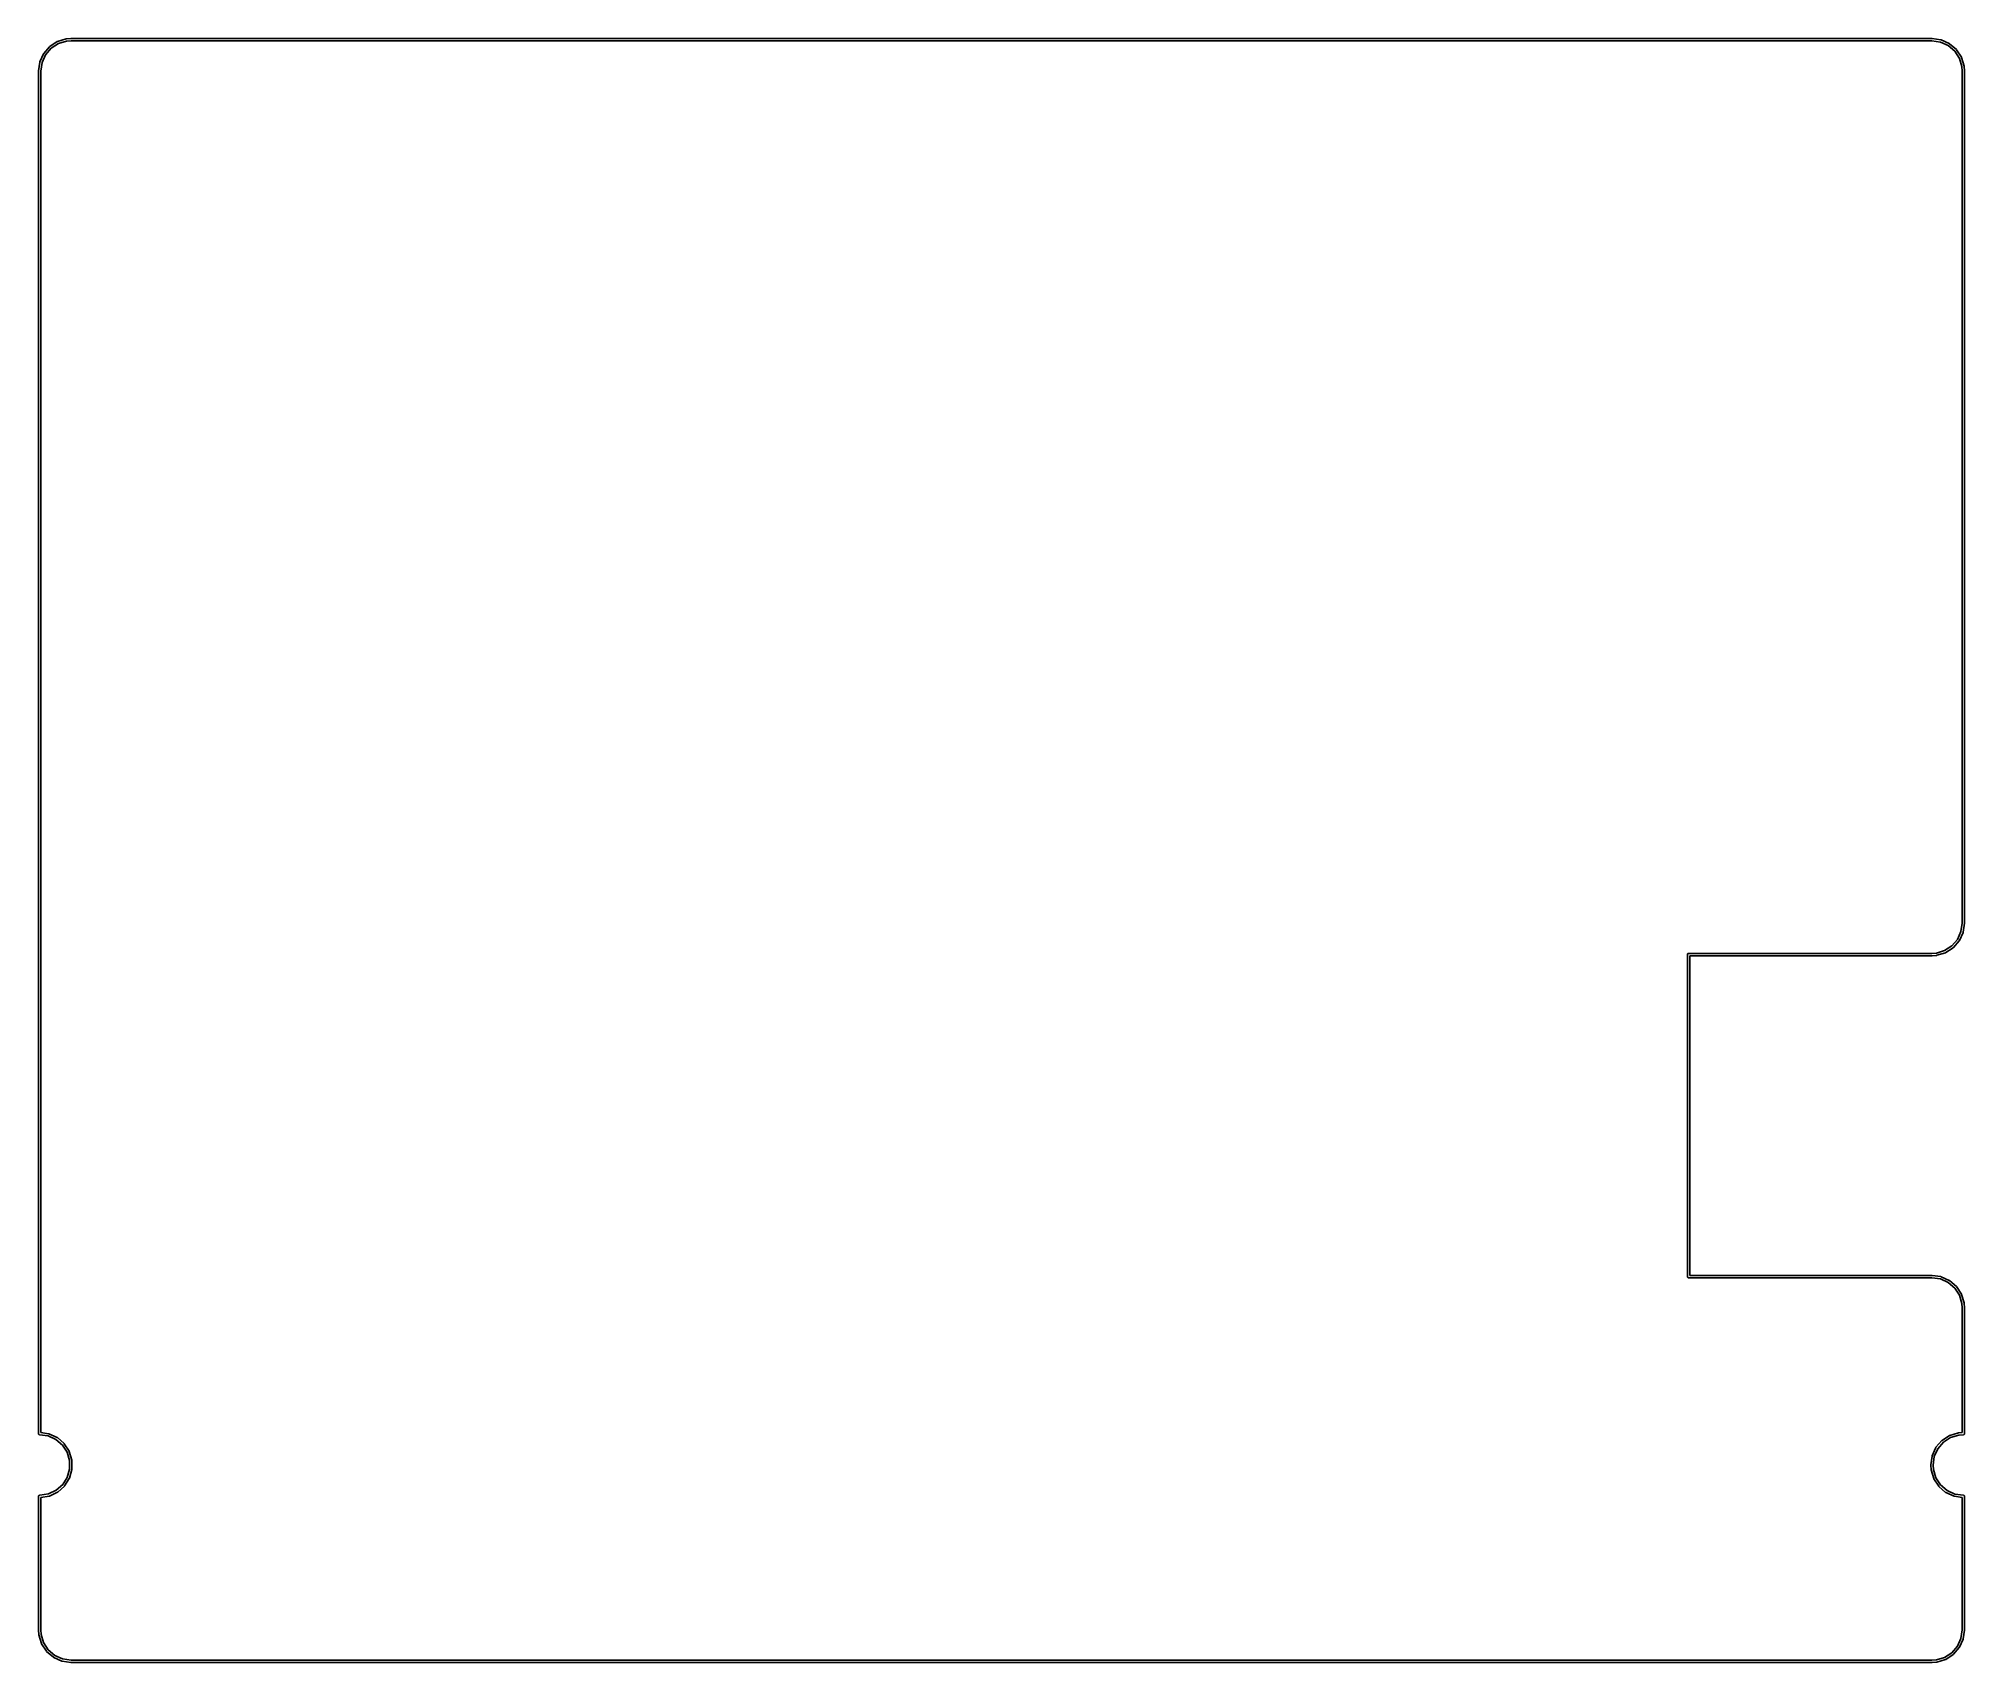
# Model space of a CAD drawing. Extents: x 39 to 164, y -164 to -59.
import ezdxf

# ---------------------------------------------------------------- set-up
doc = ezdxf.new("R2010")
doc.units = 0
doc.header["$MEASUREMENT"] = 0
doc.layers.add('BLACK', color=7, linetype='CONTINUOUS')

msp = doc.modelspace()

# ---------------------------------------------------------------- linework, layer by layer
at = {"layer": 'BLACK', "linetype": 'CONTINUOUS'}
for p, q in [((39.6333, -59.8163), (40.0094, -59.3798)), ((40.116, -59.4859), (39.754, -59.906)), ((40.0094, -59.3798), (40.01, -59.3791)), ((40.01, -59.3791), (40.0178, -59.3725)), ((40.0178, -59.3725), (40.0254, -59.3658)), ((40.0254, -59.3658), (40.5089, -59.0525)), ((40.5815, -59.1842), (40.116, -59.4859)), ((40.5089, -59.0525), (40.5097, -59.052)), ((40.5097, -59.052), (40.519, -59.0478)), ((40.519, -59.0478), (40.5282, -59.0435)), ((40.5282, -59.0435), (41.0802, -58.8785)), ((41.1153, -59.0245), (40.5815, -59.1842)), ((41.0802, -58.8785), (41.081, -58.8782)), ((41.081, -58.8782), (41.0886, -58.8772)), ((41.0886, -58.8772), (41.0961, -58.8755)), ((41.0961, -58.8755), (41.3927, -58.8535)), ((41.4048, -59.003), (41.1153, -59.0245)), ((41.3927, -58.8535), (41.3954, -58.853)), ((41.3954, -58.853), (161.805, -58.853)), ((161.793, -59.003), (41.4048, -59.003)), ((162.347, -59.0824), (161.793, -59.003)), ((161.805, -58.853), (161.81, -58.8539)), ((161.81, -58.8539), (162.379, -58.9354)), ((162.852, -59.312), (162.347, -59.0824)), ((162.379, -58.9354), (162.38, -58.9356)), ((162.38, -58.9356), (162.39, -58.9386)), ((162.39, -58.9386), (162.399, -58.9414)), ((162.399, -58.9414), (162.924, -59.1799)), ((163.272, -59.674), (162.852, -59.312)), ((162.924, -59.1799), (162.925, -59.1802)), ((162.925, -59.1802), (162.933, -59.1859)), ((162.933, -59.1859), (162.942, -59.1913)), ((162.942, -59.1913), (163.378, -59.5674)), ((163.574, -60.1395), (163.272, -59.674)), ((163.378, -59.5674), (163.379, -59.568)), ((163.379, -59.568), (163.385, -59.5758)), ((163.385, -59.5758), (163.392, -59.5834)), ((163.392, -59.5834), (163.706, -60.0669)), ((39.295, -60.9534), (39.2959, -60.9482)), ((39.295, -149.105), (39.295, -60.9534)), ((39.2959, -60.9482), (39.3774, -60.3791)), ((39.3774, -60.3791), (39.3776, -60.3781)), ((39.3776, -60.3781), (39.3806, -60.3684)), ((39.3806, -60.3684), (39.3834, -60.3586)), ((39.3834, -60.3586), (39.6219, -59.8342)), ((39.5244, -60.4109), (39.445, -60.9653)), ((39.445, -60.9653), (39.445, -149.033)), ((39.754, -59.906), (39.5244, -60.4109)), ((39.6219, -59.8342), (39.6222, -59.8333)), ((39.6222, -59.8333), (39.6279, -59.8248)), ((39.6279, -59.8248), (39.6333, -59.8163)), ((163.733, -60.6733), (163.574, -60.1395)), ((163.706, -60.0669), (163.706, -60.0677)), ((163.706, -60.0677), (163.71, -60.077)), ((163.71, -60.077), (163.714, -60.0862)), ((163.714, -60.0862), (163.88, -60.6382)), ((163.755, -60.9628), (163.733, -60.6733)), ((163.755, -116.073), (163.755, -60.9628)), ((163.88, -60.6382), (163.88, -60.639)), ((163.88, -60.639), (163.881, -60.6466)), ((163.881, -60.6466), (163.882, -60.6541)), ((163.882, -60.6541), (163.905, -60.9507)), ((163.905, -60.9507), (163.905, -60.9534)), ((163.905, -60.9534), (163.905, -116.085)), ((163.084, -117.552), (163.446, -117.132)), ((163.446, -117.132), (163.676, -116.627)), ((163.817, -116.679), (163.578, -117.204)), ((163.676, -116.627), (163.755, -116.073)), ((163.819, -116.67), (163.817, -116.679)), ((163.822, -116.66), (163.819, -116.67)), ((163.823, -116.659), (163.822, -116.66)), ((163.904, -116.09), (163.823, -116.659)), ((163.905, -116.085), (163.904, -116.09)), ((145.975, -118.097), (145.977, -118.091)), ((145.975, -118.103), (145.975, -118.097)), ((145.975, -138.945), (145.975, -118.103)), ((145.977, -118.091), (145.978, -118.084)), ((145.978, -118.084), (145.982, -118.078)), ((145.982, -118.078), (145.984, -118.072)), ((145.984, -118.072), (145.988, -118.067)), ((145.988, -118.067), (145.992, -118.061)), ((145.992, -118.061), (145.997, -118.057)), ((145.997, -118.057), (146.001, -118.052)), ((146.001, -118.052), (146.007, -118.048)), ((146.007, -118.048), (146.012, -118.044)), ((146.012, -118.044), (146.018, -118.042)), ((146.018, -118.042), (146.024, -118.038)), ((146.024, -118.038), (146.031, -118.037)), ((146.031, -118.037), (146.037, -118.035)), ((146.037, -118.035), (146.043, -118.035)), ((146.043, -118.035), (146.043, -118.035)), ((146.043, -118.035), (161.795, -118.035)), ((161.805, -118.185), (146.125, -118.185)), ((146.125, -118.185), (146.125, -138.863)), ((161.795, -118.035), (162.085, -118.013)), ((161.807, -118.185), (161.805, -118.185)), ((162.104, -118.162), (161.807, -118.185)), ((162.085, -118.013), (162.619, -117.854)), ((162.111, -118.161), (162.104, -118.162)), ((162.119, -118.16), (162.111, -118.161)), ((162.12, -118.16), (162.119, -118.16)), ((162.672, -117.994), (162.12, -118.16)), ((162.619, -117.854), (163.084, -117.552)), ((162.681, -117.99), (162.672, -117.994)), ((162.69, -117.986), (162.681, -117.99)), ((162.691, -117.986), (162.69, -117.986)), ((163.175, -117.672), (162.691, -117.986)), ((163.182, -117.666), (163.175, -117.672)), ((163.19, -117.659), (163.182, -117.666)), ((163.191, -117.658), (163.19, -117.659)), ((163.567, -117.222), (163.191, -117.658)), ((163.572, -117.213), (163.567, -117.222)), ((163.578, -117.205), (163.572, -117.213)), ((163.578, -117.204), (163.578, -117.205)), ((145.975, -138.951), (145.975, -138.945)), ((145.975, -138.945), (145.975, -138.945)), ((145.977, -138.957), (145.975, -138.951)), ((145.978, -138.964), (145.977, -138.957)), ((145.982, -138.97), (145.978, -138.964)), ((145.984, -138.976), (145.982, -138.97)), ((145.988, -138.981), (145.984, -138.976)), ((145.992, -138.987), (145.988, -138.981)), ((145.997, -138.991), (145.992, -138.987)), ((146.001, -138.996), (145.997, -138.991)), ((146.007, -139), (146.001, -138.996)), ((146.012, -139.004), (146.007, -139)), ((146.018, -139.006), (146.012, -139.004)), ((146.024, -139.01), (146.018, -139.006)), ((146.031, -139.011), (146.024, -139.01)), ((146.037, -139.013), (146.031, -139.011)), ((146.043, -139.013), (146.037, -139.013)), ((161.793, -139.013), (146.043, -139.013)), ((146.043, -139.013), (146.043, -139.013)), ((146.125, -138.863), (161.805, -138.863)), ((162.347, -139.092), (161.793, -139.013)), ((161.805, -138.863), (161.81, -138.864)), ((161.81, -138.864), (162.379, -138.945)), ((162.852, -139.322), (162.347, -139.092)), ((162.379, -138.945), (162.38, -138.946)), ((162.38, -138.946), (162.39, -138.949)), ((162.39, -138.949), (162.399, -138.951)), ((162.399, -138.951), (162.924, -139.19)), ((163.272, -139.684), (162.852, -139.322)), ((162.924, -139.19), (162.925, -139.19)), ((162.925, -139.19), (162.933, -139.196)), ((162.933, -139.196), (162.942, -139.201)), ((162.942, -139.201), (163.378, -139.577)), ((163.574, -140.149), (163.272, -139.684)), ((163.378, -139.577), (163.379, -139.578)), ((163.379, -139.578), (163.385, -139.586)), ((163.385, -139.586), (163.392, -139.593)), ((163.392, -139.593), (163.706, -140.077)), ((163.733, -140.683), (163.574, -140.149)), ((163.706, -140.077), (163.706, -140.078)), ((163.706, -140.078), (163.71, -140.087)), ((163.71, -140.087), (163.714, -140.096)), ((163.714, -140.096), (163.88, -140.648)), ((163.755, -140.973), (163.733, -140.683)), ((163.88, -140.648), (163.88, -140.649)), ((163.88, -140.649), (163.881, -140.657)), ((163.881, -140.657), (163.882, -140.664)), ((163.882, -140.664), (163.905, -140.961)), ((163.755, -149.028), (163.755, -140.973)), ((163.905, -140.961), (163.905, -140.963)), ((163.905, -140.963), (163.905, -149.105)), ((39.2984, -149.124), (39.295, -149.105)), ((39.3117, -149.147), (39.2984, -149.124)), ((39.3319, -149.164), (39.3117, -149.147)), ((39.3568, -149.173), (39.3319, -149.164)), ((39.3646, -149.173), (39.3568, -149.173)), ((39.9191, -149.252), (39.3646, -149.173)), ((39.445, -149.033), (39.9509, -149.105)), ((40.424, -149.482), (39.9191, -149.252)), ((39.9509, -149.105), (39.9519, -149.106)), ((39.9519, -149.106), (39.9616, -149.109)), ((39.9616, -149.109), (39.9714, -149.111)), ((39.9714, -149.111), (40.4958, -149.35)), ((40.8441, -149.844), (40.424, -149.482)), ((40.4958, -149.35), (40.4967, -149.35)), ((40.4967, -149.35), (40.5052, -149.356)), ((40.5052, -149.356), (40.5137, -149.361)), ((40.5137, -149.361), (40.9502, -149.737)), ((162.453, -149.536), (162.937, -149.222)), ((163.009, -149.354), (162.544, -149.656)), ((162.937, -149.222), (162.938, -149.222)), ((162.938, -149.222), (162.947, -149.218)), ((162.947, -149.218), (162.956, -149.214)), ((162.956, -149.214), (163.508, -149.048)), ((163.543, -149.195), (163.009, -149.354)), ((163.508, -149.048), (163.509, -149.048)), ((163.509, -149.048), (163.517, -149.047)), ((163.517, -149.047), (163.524, -149.046)), ((163.524, -149.046), (163.755, -149.028)), ((163.833, -149.173), (163.543, -149.195)), ((163.843, -149.173), (163.833, -149.173)), ((163.868, -149.164), (163.843, -149.173)), ((163.888, -149.147), (163.868, -149.164)), ((163.902, -149.124), (163.888, -149.147)), ((163.905, -149.105), (163.902, -149.124)), ((41.1458, -150.309), (40.8441, -149.844)), ((40.9502, -149.737), (40.9509, -149.738)), ((40.9509, -149.738), (40.9575, -149.746)), ((40.9575, -149.746), (40.9642, -149.753)), ((40.9642, -149.753), (41.2775, -150.237)), ((41.3047, -150.841), (41.1458, -150.309)), ((41.2775, -150.237), (41.278, -150.238)), ((41.278, -150.238), (41.2822, -150.247)), ((41.2822, -150.247), (41.2865, -150.256)), ((41.2865, -150.256), (41.4515, -150.808)), ((161.724, -151.119), (161.805, -150.549)), ((161.805, -150.549), (161.806, -150.548)), ((161.806, -150.548), (161.809, -150.538)), ((161.809, -150.538), (161.811, -150.529)), ((161.811, -150.529), (162.05, -150.004)), ((161.952, -150.581), (161.873, -151.133)), ((162.182, -150.076), (161.952, -150.581)), ((162.05, -150.003), (162.056, -149.995)), ((162.05, -150.004), (162.05, -150.003)), ((162.056, -149.995), (162.061, -149.986)), ((162.061, -149.986), (162.437, -149.55)), ((162.544, -149.656), (162.182, -150.076)), ((162.437, -149.55), (162.438, -149.549)), ((162.438, -149.549), (162.446, -149.543)), ((162.446, -149.543), (162.453, -149.536)), ((40.8597, -152.398), (41.1557, -151.929)), ((41.2883, -152), (40.9809, -152.487)), ((41.1557, -151.929), (41.3081, -151.395)), ((41.2925, -151.99), (41.2883, -152)), ((41.2967, -151.981), (41.2925, -151.99)), ((41.297, -151.98), (41.2967, -151.981)), ((41.4553, -151.426), (41.297, -151.98)), ((41.3081, -151.395), (41.3047, -150.841)), ((41.4515, -150.808), (41.4518, -150.809)), ((41.4518, -150.809), (41.4532, -150.819)), ((41.4532, -150.819), (41.4547, -150.829)), ((41.4547, -150.829), (41.4582, -151.405)), ((41.4567, -151.416), (41.4553, -151.426)), ((41.4582, -151.406), (41.4567, -151.416)), ((41.4582, -151.405), (41.4582, -151.406)), ((161.723, -151.135), (161.724, -151.127)), ((161.723, -151.136), (161.723, -151.135)), ((161.746, -151.436), (161.723, -151.136)), ((161.724, -151.127), (161.724, -151.119)), ((161.747, -151.443), (161.746, -151.436)), ((161.748, -151.451), (161.747, -151.443)), ((161.748, -151.452), (161.748, -151.451)), ((161.914, -152.004), (161.748, -151.452)), ((161.873, -151.133), (161.895, -151.417)), ((161.895, -151.417), (162.054, -151.951)), ((161.918, -152.013), (161.914, -152.004)), ((161.922, -152.022), (161.918, -152.013)), ((161.922, -152.023), (161.922, -152.022)), ((162.236, -152.507), (161.922, -152.023)), ((162.054, -151.951), (162.356, -152.416)), ((39.295, -153.155), (39.2984, -153.136)), ((39.295, -161.805), (39.295, -153.155)), ((39.2984, -153.136), (39.3117, -153.113)), ((39.3117, -153.113), (39.3319, -153.096)), ((39.3319, -153.096), (39.3568, -153.087)), ((39.3568, -153.087), (39.3695, -153.087)), ((39.3695, -153.087), (39.3888, -153.087)), ((39.3888, -153.087), (39.9419, -153.001)), ((39.9756, -153.147), (39.445, -153.23)), ((39.445, -153.23), (39.445, -161.795)), ((39.9419, -153.001), (40.444, -152.765)), ((39.9854, -153.144), (39.9756, -153.147)), ((39.9951, -153.141), (39.9854, -153.144)), ((39.996, -153.141), (39.9951, -153.141)), ((40.5175, -152.896), (39.996, -153.141)), ((40.444, -152.765), (40.8597, -152.398)), ((40.526, -152.891), (40.5175, -152.896)), ((40.5346, -152.885), (40.526, -152.891)), ((40.5353, -152.885), (40.5346, -152.885)), ((40.9671, -152.503), (40.5353, -152.885)), ((40.9737, -152.495), (40.9671, -152.503)), ((40.9804, -152.488), (40.9737, -152.495)), ((40.9809, -152.487), (40.9804, -152.488)), ((162.242, -152.514), (162.236, -152.507)), ((162.249, -152.522), (162.242, -152.514)), ((162.25, -152.523), (162.249, -152.522)), ((162.686, -152.899), (162.25, -152.523)), ((162.356, -152.416), (162.776, -152.778)), ((162.695, -152.904), (162.686, -152.899)), ((162.703, -152.91), (162.695, -152.904)), ((162.704, -152.91), (162.703, -152.91)), ((163.229, -153.149), (162.704, -152.91)), ((162.776, -152.778), (163.281, -153.008)), ((163.238, -153.151), (163.229, -153.149)), ((163.248, -153.154), (163.238, -153.151)), ((163.249, -153.155), (163.248, -153.154)), ((163.755, -153.227), (163.249, -153.155)), ((163.281, -153.008), (163.835, -153.087)), ((163.755, -161.793), (163.755, -153.227)), ((163.835, -153.087), (163.843, -153.087)), ((163.843, -153.087), (163.868, -153.096)), ((163.868, -153.096), (163.888, -153.113)), ((163.888, -153.113), (163.902, -153.136)), ((163.902, -153.136), (163.905, -153.155)), ((163.905, -153.155), (163.905, -161.805)), ((39.2955, -161.807), (39.295, -161.805)), ((39.3175, -162.104), (39.2955, -161.807)), ((39.445, -161.795), (39.4665, -162.085)), ((163.676, -162.347), (163.755, -161.793)), ((163.904, -161.81), (163.823, -162.379)), ((163.905, -161.805), (163.904, -161.81)), ((39.3192, -162.111), (39.3175, -162.104)), ((39.3202, -162.119), (39.3192, -162.111)), ((39.3205, -162.12), (39.3202, -162.119)), ((39.4855, -162.672), (39.3205, -162.12)), ((39.4665, -162.085), (39.6262, -162.619)), ((39.4898, -162.681), (39.4855, -162.672)), ((39.494, -162.69), (39.4898, -162.681)), ((39.4945, -162.691), (39.494, -162.69)), ((39.8078, -163.175), (39.4945, -162.691)), ((39.6262, -162.619), (39.9279, -163.084)), ((39.8145, -163.182), (39.8078, -163.175)), ((39.8211, -163.19), (39.8145, -163.182)), ((39.8218, -163.191), (39.8211, -163.19)), ((40.2583, -163.567), (39.8218, -163.191)), ((39.9279, -163.084), (40.348, -163.446)), ((163.084, -163.272), (163.446, -162.852)), ((163.567, -162.942), (163.191, -163.378)), ((163.446, -162.852), (163.676, -162.347)), ((163.572, -162.933), (163.567, -162.942)), ((163.578, -162.925), (163.572, -162.933)), ((163.817, -162.399), (163.578, -162.924)), ((163.578, -162.924), (163.578, -162.925)), ((163.819, -162.39), (163.817, -162.399)), ((163.822, -162.38), (163.819, -162.39)), ((163.823, -162.379), (163.822, -162.38)), ((40.2668, -163.572), (40.2583, -163.567)), ((40.2753, -163.578), (40.2668, -163.572)), ((40.2762, -163.578), (40.2753, -163.578)), ((40.8006, -163.817), (40.2762, -163.578)), ((40.348, -163.446), (40.8529, -163.676)), ((40.8104, -163.819), (40.8006, -163.817)), ((40.8201, -163.822), (40.8104, -163.819)), ((40.8211, -163.823), (40.8201, -163.822)), ((41.3902, -163.904), (40.8211, -163.823)), ((40.8529, -163.676), (41.4073, -163.755)), ((41.3954, -163.905), (41.3902, -163.904)), ((161.805, -163.905), (41.3954, -163.905)), ((41.4073, -163.755), (161.795, -163.755)), ((161.795, -163.755), (162.085, -163.733)), ((161.807, -163.905), (161.805, -163.905)), ((162.104, -163.882), (161.807, -163.905)), ((162.085, -163.733), (162.619, -163.574)), ((162.111, -163.881), (162.104, -163.882)), ((162.119, -163.88), (162.111, -163.881)), ((162.12, -163.88), (162.119, -163.88)), ((162.672, -163.714), (162.12, -163.88)), ((162.619, -163.574), (163.084, -163.272)), ((162.681, -163.71), (162.672, -163.714)), ((162.69, -163.706), (162.681, -163.71)), ((162.691, -163.706), (162.69, -163.706)), ((163.175, -163.392), (162.691, -163.706)), ((163.182, -163.386), (163.175, -163.392)), ((163.19, -163.379), (163.182, -163.386)), ((163.191, -163.378), (163.19, -163.379))]:
    msp.add_line(p, q, dxfattribs=at)

doc.saveas('drawing.dxf')
